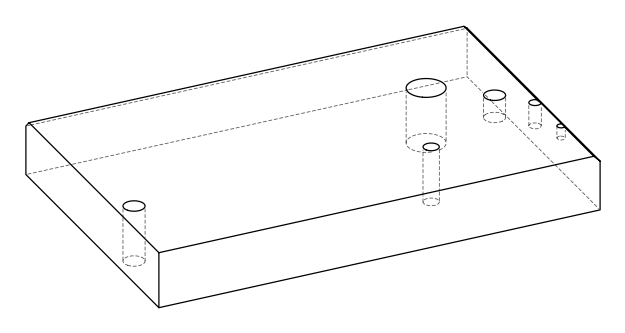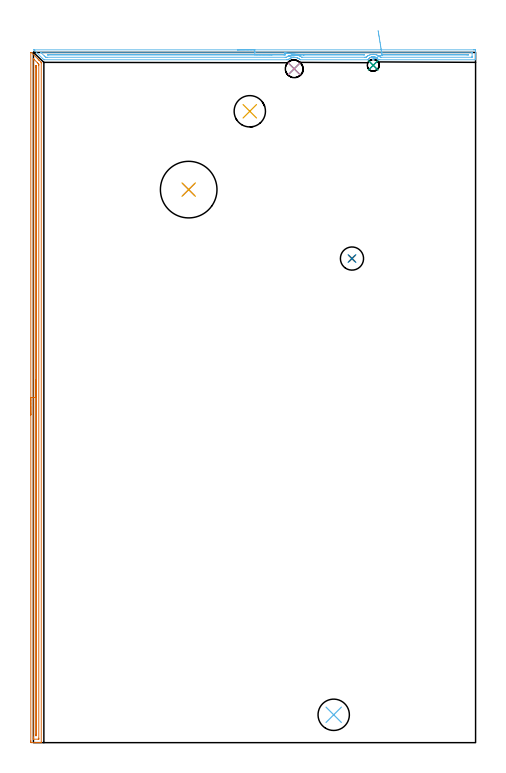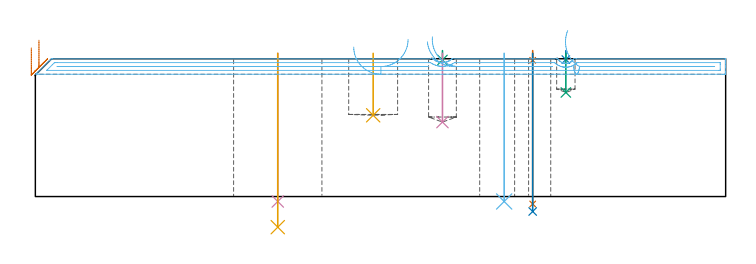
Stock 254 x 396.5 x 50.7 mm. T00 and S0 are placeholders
(PLAN: 13 operations, 9 tool changes, 17.4 min)
(1 SPOT_DRILL | STEP1HOLE_2 | NXT0321_9005460120000 | 0.03 min | 2 mm3)
(2 SPOT_DRILL_1 | STEP1POCKET | NXT0321_9005460120000 | 0.03 min | 0 mm3)
(3 SPOT_DRILL_2 | STEP1POCKET_1 | NXT0321_9005460120000 | 0.03 min | 1 mm3)
(4 INDEXABLE_INSERT_DRILL_THROUGH_HOLE_FROM_SOLID | STEP1HOLE | NXT0302_007 | 0.22 min | 12879 mm3)
(5 DRILL_TO_ENLARGE_THROUGH_HOLE | STEP1HOLE | UGT0301_001 | 0.26 min | 29153 mm3)
(6 INDEXABLE_INSERT_DRILL_THROUGH_HOLE_FROM_SOLID_1 | STEP1HOLE_1 | NXT0302_007 | 0.22 min | 12881 mm3)
(7 DRILL_THROUGH_HOLE_INTO_CENTER | STEP1HOLE_2 | NXT0301_039 | 0.22 min | 1820 mm3)
(8 DRILL_TO_ENLARGE_THROUGH_HOLE_1 | STEP1HOLE_2 | UGT0301_267 | 0.23 min | 5204 mm3)
(9 DRILL_BLIND_HOLE_INTO_CENTER | STEP1POCKET | NXT0301_039 | 0.06 min | 416 mm3)
(10 DRILL_BLIND_HOLE_INTO_CENTER_1 | STEP1POCKET_1 | NXT0301_073 | 0.1 min | 1793 mm3)
(11 INDEXABLE_INSERT_DRILL_BLIND_HOLE_FROM_SOLID | STEP1POCKET_2 | NXT0302_007 | 0.09 min | 5231 mm3)
(12 AREA_MILL | FG_CHAMFER_SURFACE | UGT0205_001 | 6.28 min | 4121 mm3)
(13 AREA_MILL_1 | FG_CHAMFER_SURFACE_1 | UGT0205_001 | 9.6 min | 7070 mm3)
(TOOL NXT0321_9005460120000 | NC Spot Drill, 142deg, 12mm, Carbide, Uncoated | D12 PA142 FL30 Z2)
(TOOL NXT0302_007 | Index. Insert Drill 18mm [880-D1800L25-05] | D18 PA176 FL90 Z2)
(TOOL UGT0301_001 | Twist Drill 32.5 mm | D32.5 PA118 FL185 Z2)
(TOOL NXT0301_039 | Carbide Drill 6.8mm [860.1-0680-034A1-MM 2214] | D6.8 PA140 FL53 Z2)
(TOOL UGT0301_267 | Twist Drill 13.3 mm | D13.3 PA118 FL108 Z2)
(TOOL NXT0301_073 | Carbide Drill 10.2mm [860.1-1020-031A1-MM 2214] | D10.2 PA140 FL55 Z2)
(TOOL UGT0205_001 | Chamfer Mill 20 x 3 x 45 deg. | D20 FL50 Z2)
(OP 1 SPOT_DRILL)
G17 G21 G94 G90
T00 M6
G54
G17 G0 G90 X183. Y278.1 S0 M3
G43 Z60.7 H0
G94 G81 G98 Z50.128 F250. R53.7
G80
M5
M2
(OP 2 SPOT_DRILL_1)
G17 G21 G94 G90
T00 M6
G54
G17 G0 G90 X195.2 Y389.1 S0 M3
G43 Z60.7 H0
G94 G81 G98 Z50.407 F250. R53.7
G80
M5
M2
(OP 3 SPOT_DRILL_2)
G17 G21 G94 G90
T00 M6
G54
G17 G0 G90 X149.8 Y387.1 S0 M3
G43 Z60.7 H0
G94 G81 G98 Z50.261 F250. R53.7
G80
M5
M2
(OP 4 INDEXABLE_INSERT_DRILL_THROUGH_HOLE_FROM_SOLID)
G17 G21 G94 G90
T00 M6
G54
G17 G0 G90 X89.2 Y317.7 S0 M3
G43 Z60.7 H1
G94 G81 G98 Z-1.814 F250. R52.7
G80
M5
M2
(OP 5 DRILL_TO_ENLARGE_THROUGH_HOLE)
G17 G21 G94 G90
T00 M6
G54
G17 G0 G90 X89.2 Y317.7 S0 M3
G43 Z60.7 H0
G94 G81 G98 Z-11.264 F250. R52.7
G80
M5
M2
(OP 6 INDEXABLE_INSERT_DRILL_THROUGH_HOLE_FROM_SOLID_1)
G17 G21 G94 G90
T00 M6
G54
G17 G0 G90 X172.5 Y16. S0 M3
G43 Z60.7 H1
G94 G81 G98 Z-1.814 F250. R52.7
G80
M5
M2
(OP 7 DRILL_THROUGH_HOLE_INTO_CENTER)
G17 G21 G94 G90
T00 M6
G54
G17 G0 G90 X183. Y278.1 S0 M3
G43 Z60.7 H1
G94 G73 G98 Z-2.737 F250. Q6.68 R52.7
G80
M5
M2
(OP 8 DRILL_TO_ENLARGE_THROUGH_HOLE_1)
G17 G21 G94 G90
T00 M6
G54
G17 G0 G90 X183. Y278.1 S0 M3
G43 Z60.7 H0
G94 G73 G98 Z-5.496 F250. Q11.239 R52.7
G80
M5
M2
(OP 9 DRILL_BLIND_HOLE_INTO_CENTER)
G17 G21 G94 G90
T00 M6
G54
G17 G0 G90 X195.2 Y389.1 S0 M3
G43 Z60.7 H1
G94 G81 G98 Z38.3 F250. R52.7
G80
M5
M2
(OP 10 DRILL_BLIND_HOLE_INTO_CENTER_1)
G17 G21 G94 G90
T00 M6
G54
G17 G0 G90 X149.8 Y387.1 S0 M3
G43 Z60.7 H1
G94 G81 G98 Z27.4 F250. R52.7
G80
M5
M2
(OP 11 INDEXABLE_INSERT_DRILL_BLIND_HOLE_FROM_SOLID)
G17 G21 G94 G90
T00 M6
G54
G17 G0 G90 X124.3 Y362.7 S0 M3
G43 Z60.7 H1
G94 G81 G98 Z29.9 F250. R52.7
G80
M5
M2
(OP 12 AREA_MILL)
G17 G21 G94 G90
T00 M6
G54
G17 G0 G90 X117.15 Y398. S1061 M3
G43 Z60.7 H0
Z55.
G94 G1 X117.188 Z54.128 F250.
X117.302 Z53.264
X117.491 Z52.412
X117.753 Z51.58
X118.087 Z50.774
X118.49 Z50.
X118.958 Z49.264
X119.49 Z48.572
X120.079 Z47.929
X120.722 Z47.34
X121.414 Z46.809
X122.15 Z46.34
X122.924 Z45.937
X123.73 Z45.603
X124.562 Z45.341
X125.413 Z45.152
X126.278 Z45.038
X127.15 Z45.
X252.782
X253.398 Y397.997 Z45.003
X253.993 Y397.991 Z45.005
X253.996 Y397.982 Z45.014
X254. Y397.383 Z45.613
Y397.093 Z45.903
Y395.597 Z47.397
Y395.016 Z47.981
Y394.703 Z48.293
Y394.122 Z48.874
Y393.81 Z49.185
Y393.185 Z49.814
Y392.731 Z50.268
X253.993 Y392.357 Z50.635
X253.99 Y392.303 Z50.688
X253.844 Y392.3 Z50.7
X198.973
X198.142 Y392.306 Z50.692
X198.03 Y392.478 Z50.52
X197.91 Y392.641 Z50.359
X197.884 Y392.677 Z50.323
X197.725 Y392.861 Z50.138
X197.667 Y392.917 Z50.082
X197.37 Y393.207 Z49.793
X197.138 Y393.387 Z49.613
X196.989 Y393.481 Z49.518
X196.925 Y393.521 Z49.477
X196.742 Y393.619 Z49.377
X196.707 Y393.639 Z49.358
X196.479 Y393.742 Z49.257
X196.305 Y393.807 Z49.193
X196.247 Y393.829 Z49.171
X196.027 Y393.892 Z49.107
X195.805 Y393.94 Z49.058
X195.632 Y393.962 Z49.028
X195.581 Y393.972 Z49.023
X195.531 Y393.978 Z49.021
X195.418 Y393.985 Z49.011
X195.355 Y393.99 Z49.006
X195.235 Y393.988 Z49.001
X195.193 Y393.989 Z49.002
X195.181 Y393.988 Z49.001
X195.16 Y393.99 Z49.003
X195.074 Y393.991 Z49.004
X194.907 Y393.982 Z49.016
X194.868 Y393.978 Z49.022
X194.858 Y393.976 Z49.023
X194.735 Y393.957 Z49.034
X194.685 Y393.952 Z49.042
X194.514 Y393.923 Z49.077
X194.463 Y393.913 Z49.087
X194.233 Y393.853 Z49.146
X194.216 Y393.848 Z49.152
X194.066 Y393.797 Z49.201
X194.028 Y393.785 Z49.215
X194.008 Y393.778 Z49.221
X193.787 Y393.687 Z49.312
X193.62 Y393.602 Z49.394
X193.572 Y393.579 Z49.418
X193.292 Y393.402 Z49.597
X193.074 Y393.239 Z49.76
X193.031 Y393.206 Z49.793
X192.765 Y392.954 Z50.046
X192.68 Y392.874 Z50.126
X192.466 Y392.605 Z50.395
X192.328 Y392.407 Z50.591
X192.255 Y392.306 Z50.692
X191.835 Y392.3 Z50.7
X153.47
X153.307 Y392.305 Z50.691
X153.177 Y392.416 Z50.58
X153.115 Y392.471 Z50.527
X152.97 Y392.587 Z50.412
X152.934 Y392.615 Z50.384
X152.56 Y392.881 Z50.117
X152.499 Y392.917 Z50.081
X152.274 Y393.051 Z49.948
X151.98 Y393.206 Z49.793
X151.668 Y393.335 Z49.661
X151.487 Y393.397 Z49.6
X151.226 Y393.485 Z49.512
X150.777 Y393.594 Z49.405
X150.724 Y393.602 Z49.396
X150.332 Y393.662 Z49.334
X150.059 Y393.683 Z49.306
X149.991 Y393.692 Z49.305
X149.885 Y393.696 Z49.302
X149.661 Y393.694 Z49.304
X149.575 Y393.688 Z49.307
X149.557 Y393.687 Z49.308
X149.536 Y393.686 Z49.31
X149.505 Y393.685 Z49.314
X149.438 Y393.68 Z49.317
X149.009 Y393.625 Z49.366
X148.993 Y393.623 Z49.369
X148.769 Y393.578 Z49.42
X148.563 Y393.532 Z49.461
X148.545 Y393.529 Z49.465
X148.312 Y393.461 Z49.536
X148.117 Y393.403 Z49.594
X148.102 Y393.398 Z49.598
X147.713 Y393.242 Z49.757
X147.623 Y393.206 Z49.793
X147.225 Y392.989 Z50.007
X147.21 Y392.982 Z50.014
X147.114 Y392.917 Z50.079
X146.752 Y392.675 Z50.322
X146.683 Y392.619 Z50.378
X146.333 Y392.336 Z50.664
X146.311 Y392.321 Z50.679
X146.285 Y392.307 Z50.693
X145.443 Y392.3 Z50.7
X6.255
X5.996 Y392.305 Z50.691
X5.383 Y392.917 Z50.083
X0.605 Y397.695 Z45.304
X0.468 Y397.83 Z45.167
X0.307 Y397.993 Z45.005
Y397.997 Z45.001
Y397.999 Z44.999
X0.378 Y398. Z45.
X127.15
Y396.586 Z46.414
X251.614 Y396.585 Z46.415
X251.709 Y396.584 Z46.416
X251.9 Y396.579 Z46.421
X251.991 Y396.573 Z46.427
X251.994 Y396.545 Z46.455
X251.996 Y396.49 Z46.51
X252. Y396.103 Z46.897
X251.998 Y394.318 Z48.682
X251.99 Y393.81 Z49.19
X251.987 Y393.721 Z49.279
X251.805 Y393.717 Z49.283
X251.709 Y393.715 Z49.285
X199.769 Y393.714 Z49.286
X199.578 Y393.716 Z49.284
X199.45 Y393.718 Z49.282
X199.351 Y393.721 Z49.279
X199.311 Y393.735 Z49.265
X199.227 Y393.81 Z49.19
X198.973 Y394.041 Z48.959
X198.76 Y394.218 Z48.782
X198.521 Y394.399 Z48.601
X198.138 Y394.646 Z48.354
X198.081 Y394.677 Z48.323
X198.029 Y394.703 Z48.297
X197.455 Y394.969 Z48.031
X197.189 Y395.069 Z47.931
X196.668 Y395.225 Z47.775
X196.296 Y395.305 Z47.695
X195.966 Y395.355 Z47.645
X195.609 Y395.391 Z47.609
X195.503 Y395.399 Z47.601
X195.404 Y395.404 Z47.596
X195.356 Y395.405 Z47.595
X195.309
X194.959 Y395.399 Z47.601
X194.621 Y395.379 Z47.621
X194.567 Y395.374 Z47.626
X194.512 Y395.367 Z47.633
X194.203 Y395.32 Z47.68
X193.944 Y395.272 Z47.728
X193.798 Y395.24 Z47.76
X193.62 Y395.193 Z47.807
X193.244 Y395.08 Z47.92
X192.728 Y394.879 Z48.121
X192.609 Y394.822 Z48.178
X192.372 Y394.703 Z48.297
X192.04 Y394.499 Z48.501
X191.835 Y394.362 Z48.638
X191.522 Y394.124 Z48.876
X191.172 Y393.81 Z49.19
X191.088 Y393.738 Z49.262
X191.066 Y393.721 Z49.279
X191.035 Y393.718 Z49.282
X190.943 Y393.716 Z49.284
X190.147 Y393.714 Z49.286
X154.458 Y393.715 Z49.285
X154.362 Y393.716 Z49.284
X154.267 Y393.72 Z49.28
X154.211 Y393.723 Z49.277
X153.47 Y394.177 Z48.823
X153.21 Y394.313 Z48.687
X152.762 Y394.519 Z48.481
X152.578 Y394.589 Z48.411
X152.247 Y394.703 Z48.297
X151.686 Y394.862 Z48.138
X151.476 Y394.914 Z48.086
X150.794 Y395.033 Z47.967
X150.423 Y395.074 Z47.926
X149.901 Y395.104 Z47.896
X149.507 Y395.098 Z47.902
X149.009 Y395.057 Z47.943
X148.694 Y395.019 Z47.981
X148.426 Y394.976 Z48.024
X148.117 Y394.911 Z48.089
X147.947 Y394.874 Z48.126
X147.329 Y394.703 Z48.297
X147.239 Y394.675 Z48.325
X147.225 Y394.67 Z48.33
X146.616 Y394.42 Z48.58
X146.333 Y394.28 Z48.72
X146.028 Y394.116 Z48.884
X145.44 Y393.749 Z49.251
X145.387 Y393.721 Z49.279
X145.34 Y393.719 Z49.281
X145.241 Y393.716 Z49.284
X145.042 Y393.715 Z49.285
X144.644 Y393.714 Z49.286
X8.04
X7.242 Y393.716 Z49.284
X7.147 Y393.718 Z49.282
X7.057 Y393.721 Z49.279
X6.952 Y393.81 Z49.19
X6.255 Y394.496 Z48.504
X4.471 Y396.279 Z46.721
X4.263 Y396.49 Z46.51
X4.196 Y396.563 Z46.437
X4.183 Y396.579 Z46.421
X4.216 Y396.581 Z46.419
X4.279 Y396.584 Z46.416
X4.375 Y396.585 Z46.415
X4.471 Y396.586 Z46.414
X127.15
Y395.171 Z47.829
X144.124
X144.548 Y395.164 Z47.836
X144.628 Y395.147 Z47.853
X144.608 Y395.135 Z47.865
X144.59 Y395.133 Z47.867
X144.548 Y395.131 Z47.869
X144.123 Y395.129 Z47.871
X143.699 Y395.128 Z47.872
X8.932 Y395.129 Z47.871
X8.506 Y395.13 Z47.87
X8.112 Y395.134 Z47.866
X8.08 Y395.136 Z47.864
X8.04 Y395.163 Z47.837
X8.039 Y395.168 Z47.832
X8.464 Y395.171 Z47.829
X8.507
X127.15
X128.022 Z47.867
X128.886 Z47.98
X129.738 Z48.169
X130.57 Z48.432
X131.376 Z48.765
X132.15 Z49.168
X132.886 Z49.637
X133.578 Z50.168
X134.221 Z50.757
X134.81 Z51.401
X135.341 Z52.093
X135.81 Z52.829
X136.213 Z53.602
X136.547 Z54.408
X136.809 Z55.24
X136.998 Z56.092
X137.112 Z56.957
X137.15 Z57.829
G0 X146.111 Y394.268 Z58.781
G1 X146.064 Y394.263 Z57.909
X146.092 Y394.266 Z57.038
X146.196 Y394.276 Z56.171
X146.375 Y394.294 Z55.318
X146.627 Y394.319 Z54.483
X146.951 Y394.351 Z53.673
X147.343 Y394.39 Z52.895
X147.802 Y394.435 Z52.154
X148.323 Y394.486 Z51.457
X148.902 Y394.544 Z50.807
X149.536 Y394.606 Z50.211
X150.219 Y394.674 Z49.672
X150.946 Y394.746 Z49.196
X151.712 Y394.822 Z48.784
X152.51 Y394.9 Z48.442
X153.335 Y394.982 Z48.171
X154.181 Y395.066 Z47.973
X155.04 Y395.151 Z47.849
X155.212 Y395.168 Z47.832
X155.255 Y395.17 Z47.83
X155.679 Y395.172 Z47.828
X189.626 Y395.171 Z47.829
X190.051 Y395.164 Z47.836
X190.108 Y395.148 Z47.852
X190.089 Y395.135 Z47.865
X190.051 Y395.133 Z47.867
X189.626 Y395.129 Z47.871
X155.722
X155.298 Y395.13 Z47.87
X155.255 Y395.132 Z47.868
X155.04 Y395.151 Z47.849
X154.172 Y395.226 Z47.812
X153.304 Y395.302 Z47.851
X152.442 Y395.377 Z47.965
X151.594 Y395.45 Z48.155
X150.765 Y395.522 Z48.418
X149.962 Y395.592 Z48.752
X149.192 Y395.659 Z49.156
X148.459 Y395.723 Z49.625
X147.77 Y395.783 Z50.157
X147.13 Y395.839 Z50.747
X146.543 Y395.89 Z51.39
X146.015 Y395.936 Z52.083
X145.548 Y395.976 Z52.819
X145.148 Y396.011 Z53.593
X144.816 Y396.04 Z54.4
X144.555 Y396.063 Z55.232
X144.368 Y396.079 Z56.084
X144.255 Y396.089 Z56.949
G0 Z60.7
X195.884 Y392.91 Z61.088
G1 X195.592 Y392.76 Z60.28
X195.364 Y392.642 Z59.446
X195.201 Y392.559 Z58.593
X195.105 Y392.509 Z57.727
X195.077 Y392.495 Z56.856
X195.116 Y392.515 Z55.984
X195.223 Y392.57 Z55.12
X195.396 Y392.659 Z54.27
X195.634 Y392.782 Z53.44
X195.936 Y392.937 Z52.636
X196.299 Y393.124 Z51.865
X196.72 Y393.341 Z51.133
X197.197 Y393.586 Z50.444
X197.725 Y393.858 Z49.805
X198.3 Y394.155 Z49.22
X198.919 Y394.473 Z48.694
X199.576 Y394.811 Z48.23
X200.266 Y395.167 Z47.833
X200.269 Y395.169 Z47.831
X200.291 Y395.171 Z47.829
X249.405
X249.829 Y395.164 Z47.836
X249.951 Y395.149 Z47.851
X249.871 Y395.135 Z47.865
X249.829 Y395.134 Z47.866
X249.403 Y395.129 Z47.871
X248.98 Y395.128 Z47.872
X200.757 Y395.129 Z47.871
X200.326 Y395.135 Z47.865
X200.301 Y395.141 Z47.859
X200.281 Y395.153 Z47.847
X200.266 Y395.164 Z47.836
Y395.167 Z47.833
X200.162 Y395.806 Z47.248
X200.051 Y396.492 Z46.721
X199.933 Y397.222 Z46.257
X199.809 Y397.988 Z45.859
X199.679 Y398.786 Z45.531
X199.546 Y399.609 Z45.274
X199.41 Y400.451 Z45.091
X199.271 Y401.305 Z44.982
X199.132 Y402.166 Z44.95
X198.992 Y403.026 Z44.994
X198.854 Y403.879 Z45.113
X198.718 Y404.718 Z45.307
X198.585 Y405.538 Z45.575
X198.456 Y406.331 Z45.914
X198.333 Y407.092 Z46.322
X198.216 Y407.816 Z46.796
X198.106 Y408.496 Z47.331
X198.003 Y409.127 Z47.925
G0 Z60.7
M5
M2
(OP 13 AREA_MILL_1)
G17 G21 G94 G90
T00 M6
G54
G17 G0 G90 X-1.5 Y188.25 S1061 M3
G43 Z60.7 H0
Z54.7
G94 G1 Y188.288 Z53.828 F250.
Y188.402 Z52.964
Y188.591 Z52.112
Y188.853 Z51.28
Y189.187 Z50.474
Y189.59 Z49.7
Y190.058 Z48.964
Y190.59 Z48.272
Y191.179 Z47.629
Y191.822 Z47.04
Y192.514 Z46.509
Y193.25 Z46.04
Y194.024 Z45.637
Y194.83 Z45.303
Y195.662 Z45.041
Y196.514 Z44.852
Y197.378 Z44.738
Y198.25 Z44.7
Y396.5
X-1.211 Z44.988
X-1.2 Y396.499 Z44.999
X2.279 Y393.021 Z48.479
X2.376 Y392.925 Z48.573
X2.411 Y392.889 Z48.61
X3.104 Y392.196 Z49.304
X3.252 Y392.05 Z49.448
X3.306 Y391.995 Z49.504
X4.348 Y390.952 Z50.547
X4.495 Y390.806 Z50.69
X4.5 Y390.505 Z50.7
Y0.183
X4.497 Y0.01 Z50.689
X4.349 Y0.002 Z50.542
X4.195 Y0. Z50.395
X3.968 Z50.168
X3.252 Z49.446
X2.018 Z48.214
X1.5 Z47.695
X0.883 Z47.078
X-1.127 Y0.001 Z45.069
X-1.347 Y0.004 Z44.85
X-1.492 Y0.01 Z44.704
X-1.497 Y0.253 Z44.701
X-1.5 Y0.63 Z44.7
Y1.01
Y198.25
X-0.086 Z46.114
Y392.293
X-0.083 Y392.883 Z46.117
X-0.082 Y392.914 Z46.118
X-0.081 Y392.919 Z46.119
X-0.067 Y392.908 Z46.133
X0.02 Y392.827 Z46.22
X0.195 Y392.654 Z46.395
X0.557 Y392.293 Z46.757
X2.376 Y390.474 Z48.576
X2.802 Y390.044 Z49.002
X3.017 Y389.824 Z49.217
X3.069 Y389.769 Z49.269
X3.079 Y389.713 Z49.279
X3.08 Y389.61 Z49.28
X3.085 Y388.886 Z49.285
Y2.588
X3.084 Y2.418 Z49.284
X3.08 Y2.057 Z49.28
X3.079 Y2.019 Z49.279
X3.031 Y2.01 Z49.231
X2.922 Y2.005 Z49.122
X2.785 Y2.001 Z48.985
X0.157 Z46.357
X-0.023 Y2.007 Z46.177
X-0.057 Y2.01 Z46.143
X-0.079 Y2.02 Z46.121
X-0.081 Y2.06 Z46.119
X-0.084 Y2.248 Z46.116
X-0.085 Y2.418 Z46.115
X-0.086 Y3.143 Z46.114
Y198.25
X1.328 Z47.528
X1.329 Y387.997 Z47.529
X1.33 Y388.716 Z47.53
X1.331 Y388.888 Z47.531
X1.335 Y389.048 Z47.535
X1.5 Y388.889 Z47.7
X1.664 Y388.716 Z47.864
X1.667 Y388.546 Z47.867
X1.671 Y387.822 Z47.871
Y387.647
Y4.926
X1.669 Y4.207 Z47.869
X1.667 Y4.036 Z47.867
X1.665 Y4.015 Z47.865
X1.651 Y4.01 Z47.851
X1.601 Y4.005 Z47.801
X1.5 Y4.001 Z47.7
X1.432 Z47.632
X1.379 Y4.005 Z47.579
X1.344 Y4.01 Z47.544
X1.335 Y4.015 Z47.535
X1.334 Y4.033 Z47.534
X1.33 Y4.207 Z47.53
X1.329 Y4.382 Z47.529
X1.328 Y198.25 Z47.528
Y199.122 Z47.567
Y199.986 Z47.68
Y200.838 Z47.869
Y201.67 Z48.132
Y202.476 Z48.465
Y203.25 Z48.868
Y203.986 Z49.337
Y204.678 Z49.868
Y205.321 Z50.457
Y205.91 Z51.101
Y206.442 Z51.793
Y206.91 Z52.528
Y207.313 Z53.302
Y207.647 Z54.108
Y207.909 Z54.94
Y208.098 Z55.792
Y208.212 Z56.657
Y208.25 Z57.528
G0 Z60.7
M5
M2
